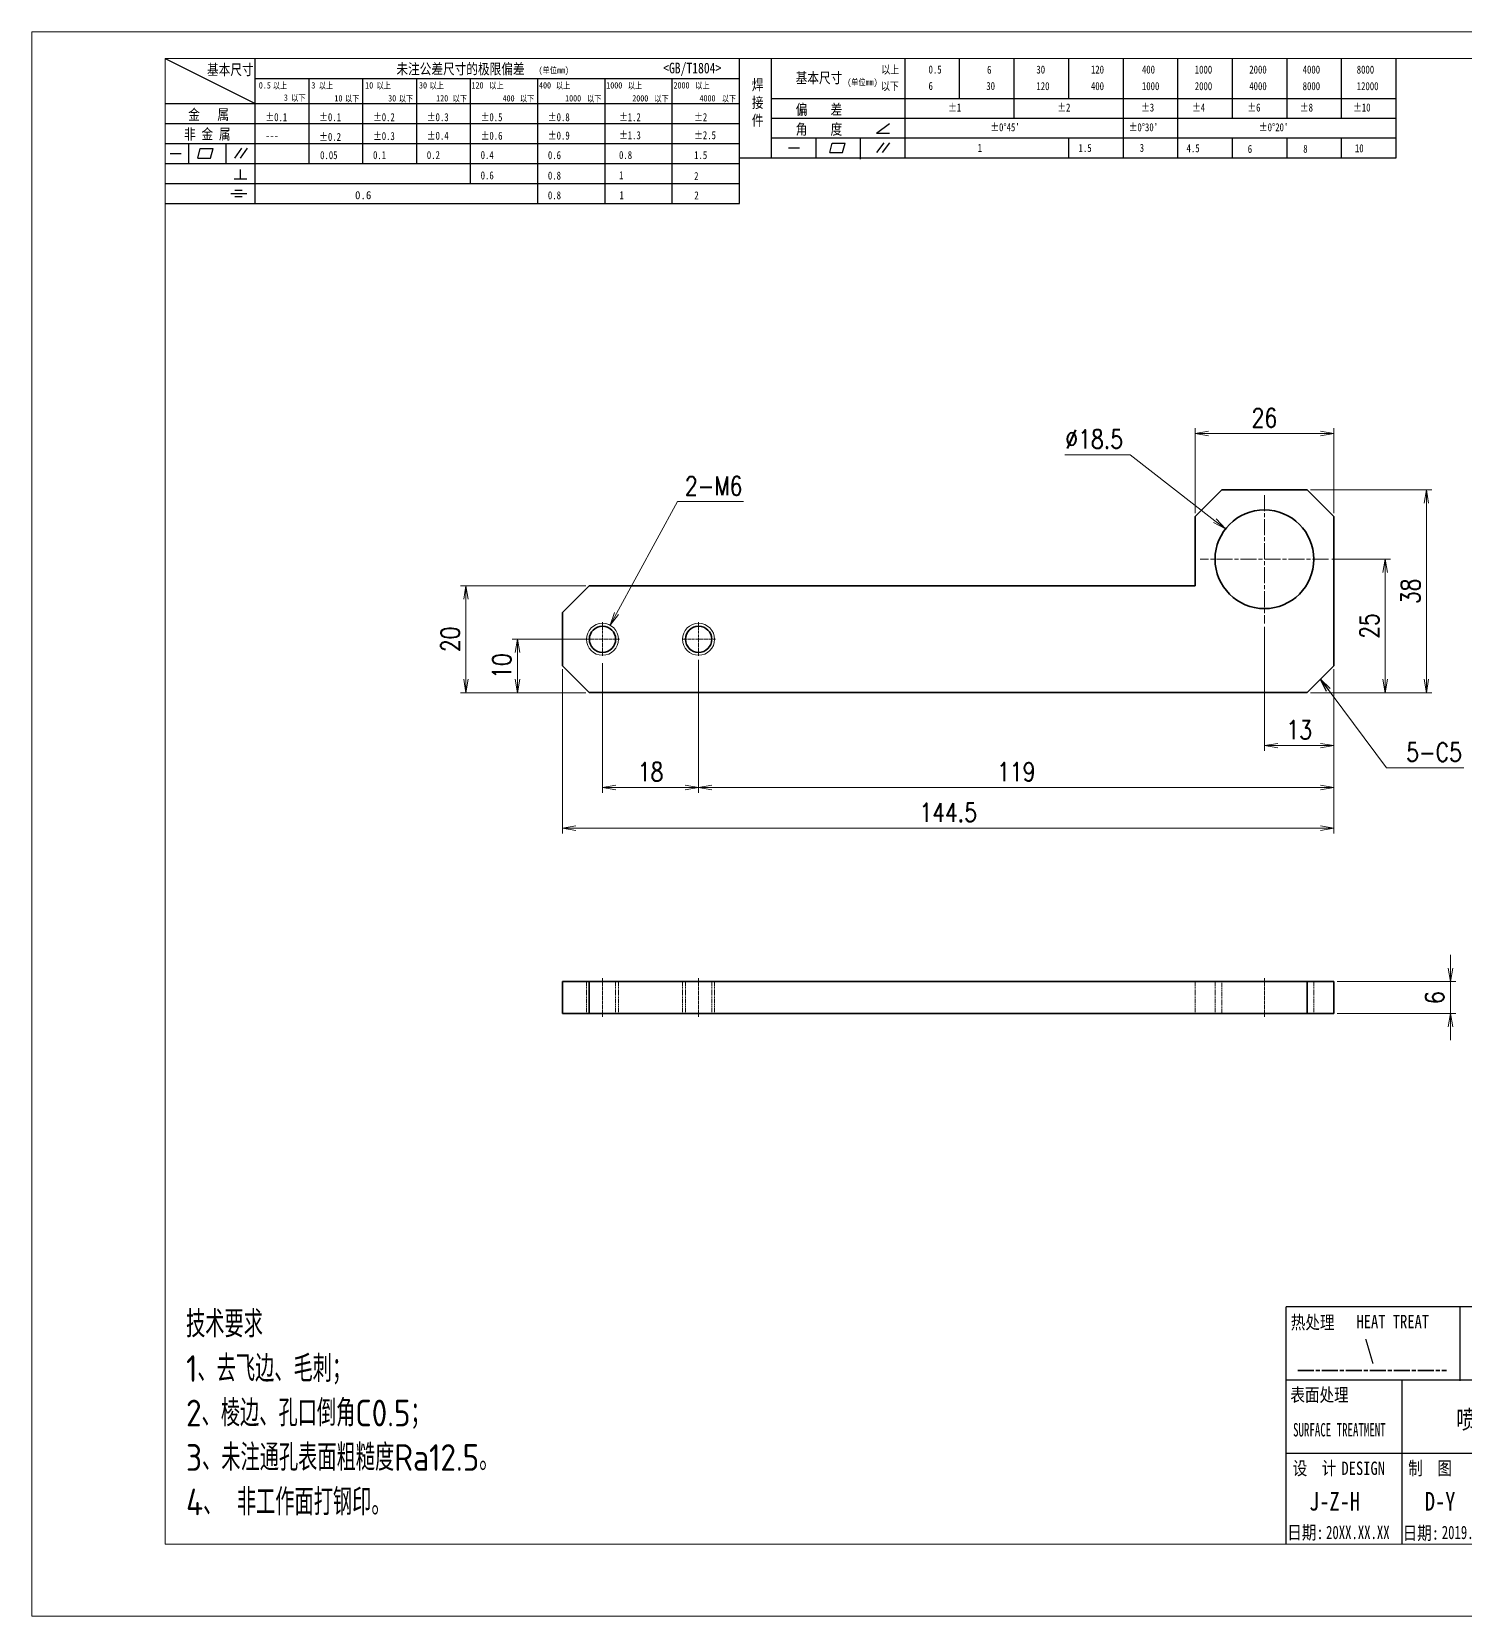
# Model space of a CAD drawing. Header units: millimetres. Extents: x 1333 to 142399, y -42879 to -5704.
# Drawn here: x 72358.2 to 72626.7, y -9398.5 to -9101.5 of the extents above; entities that cross this region are included whole.
import ezdxf
from ezdxf.enums import TextEntityAlignment as Align

# ---------------------------------------------------------------- set-up
doc = ezdxf.new("R2010")
doc.units = ezdxf.units.MM
doc.header["$LTSCALE"] = 0.5
doc.linetypes.add('AM_ISO02W050x2', pattern=[3.75, 3, -0.75])
doc.linetypes.add('AM_ISO08W050x2', pattern=[9, 6, -0.75, 1.5, -0.75])
for name, color, linetype, lineweight in [('中心线', 2, 'AM_ISO08W050x2', 18), ('图框', 7, 'Continuous', 18), ('标注线', 3, 'Continuous', 18), ('热处理', 7, 'Continuous', 20), ('粗实线', 7, 'Continuous', 35), ('粗点划线', 6, 'AM_ISO08W050x2', 35), ('虚线', 1, 'AM_ISO02W050x2', 18)]:
    doc.layers.add(name, color=color, linetype=linetype, lineweight=lineweight)
doc.layers.add('图\\M+19E79\\M+195B6\\M+18E9A', color=7, linetype='Continuous')
doc.layers.add('表面处理', color=7, linetype='Continuous')
doc.layers.add('打印', color=7, linetype='Continuous', lineweight=15, plot=False)
doc.layers.add('打印-禁用', color=7, linetype='Continuous', lineweight=15, plot=False)
doc.styles.add('DIM', font='romans.shx', dxfattribs={"width": 0.8, "bigfont": 'bigfont.shx'})
doc.styles.add('国标', font='simfang.ttf', dxfattribs={"width": 0.8})
doc.styles.add('机械长仿宋', font='gbenor.shx', dxfattribs={"height": 1, "bigfont": 'gbcbig.shx'})
doc.dimstyles.new('XR 1-1', dxfattribs={"dimtxt": 3.5, "dimasz": 2.5, "dimexe": 1, "dimexo": 0.625, "dimgap": 1.2, "dimtad": 1, "dimtoh": 1, "dimdsep": 46, "dimtxsty": 'DIM', "dimblk": 'OPEN', "dimcen": 0, "dimclrd": 8, "dimclre": 8, "dimclrt": 2, "dimazin": 2, "dimtfac": 0.5, "dimtmove": 0, "dimatfit": 3, "dimldrblk": 'OPEN', "dimfxl": 0, "dimtolj": 2, "dimlwd": 18, "dimlwe": 18, "dimarcsym": 0})
doc.dimstyles.new('XR 1-1$0', dxfattribs={"dimtxt": 3.5, "dimasz": 2.5, "dimexe": 1, "dimexo": 0.625, "dimgap": 1.2, "dimtad": 1, "dimzin": 9, "dimdsep": 46, "dimtxsty": 'DIM', "dimblk": 'OPEN', "dimcen": 0, "dimclrd": 8, "dimclre": 8, "dimclrt": 2, "dimazin": 2, "dimtfac": 0.5, "dimtmove": 0, "dimatfit": 3, "dimldrblk": 'OPEN', "dimfxl": 0, "dimtolj": 2, "dimlwd": 18, "dimlwe": 18, "dimarcsym": 0})
doc.dimstyles.new('XR 1-1$3', dxfattribs={"dimtxt": 3.5, "dimasz": 2.5, "dimexe": 1, "dimexo": 0.625, "dimgap": 1.2, "dimtad": 1, "dimtoh": 1, "dimdsep": 46, "dimtxsty": 'DIM', "dimblk": 'OPEN', "dimcen": 0, "dimclrd": 8, "dimclre": 8, "dimclrt": 2, "dimazin": 2, "dimtfac": 0.5, "dimtofl": 0, "dimtmove": 0, "dimatfit": 3, "dimldrblk": 'OPEN', "dimfxl": 0, "dimtolj": 2, "dimlwd": 18, "dimlwe": 18, "dimarcsym": 0})

# ---------------------------------------------------------------- blocks, each defined once
blk = doc.blocks.new('GZDEH零件A3图框V01版')
at = {"layer": '图\\M+19E79\\M+195B6\\M+18E9A', "color": 9}
for p, q in [((2882.49, -1554.46), (2899.37, -1562.92)), ((2899.37, -1581.67), (2899.37, -1554.46)), ((2990.09, -1581.67), (2990.09, -1554.46)), ((2996.09, -1573.08), (2996.09, -1554.46)), ((3021.09, -1561.98), (3021.09, -1554.46)), ((3031.31, -1561.98), (3031.31, -1554.46)), ((3041.53, -1561.98), (3041.53, -1554.46)), ((3051.75, -1561.98), (3051.75, -1554.46)), ((3061.98, -1561.98), (3061.98, -1554.46)), ((3072.2, -1561.98), (3072.2, -1554.46)), ((3082.42, -1561.98), (3082.42, -1554.46)), ((3092.64, -1561.98), (3092.64, -1554.46)), ((3102.86, -1561.98), (3102.86, -1554.46)), ((3113.09, -1573.08), (3113.09, -1554.46)), ((2899.37, -1558.24), (2990.09, -1558.24)), ((2909.45, -1574.17), (2909.45, -1558.24)), ((2919.53, -1574.17), (2919.53, -1558.24)), ((2929.61, -1574.17), (2929.61, -1558.24)), ((2939.69, -1577.92), (2939.69, -1558.24)), ((2952.29, -1581.67), (2952.29, -1558.24)), ((2964.89, -1581.67), (2964.89, -1558.24)), ((2977.49, -1581.67), (2977.49, -1558.24)), ((2996.09, -1561.98), (3113.09, -1561.98)), ((3021.09, -1573.08), (3021.09, -1561.98)), ((3041.53, -1565.68), (3041.53, -1561.98)), ((3061.98, -1573.08), (3061.98, -1561.98)), ((3072.2, -1573.08), (3072.2, -1561.98)), ((3082.42, -1565.68), (3082.42, -1561.98)), ((3092.64, -1565.68), (3092.64, -1561.98)), ((3102.86, -1565.68), (3102.86, -1561.98)), ((2882.49, -1562.92), (2990.09, -1562.92)), ((2882.49, -1566.67), (2990.09, -1566.67)), ((2996.09, -1565.68), (3113.09, -1565.68)), ((3015.75, -1568.51), (3018.15, -1566.66)), ((2882.49, -1570.42), (2990.09, -1570.42)), ((2886.92, -1574.12), (2886.92, -1570.42)), ((2893.91, -1574.12), (2893.91, -1570.42)), ((2996.09, -1569.38), (3113.09, -1569.38)), ((3004.42, -1573.08), (3004.42, -1569.38)), ((3006.97, -1572.12), (3007.45, -1570.33)), ((3007.45, -1570.33), (3009.86, -1570.33)), ((3009.39, -1572.12), (3009.86, -1570.33)), ((3012.75, -1573.08), (3012.75, -1569.38)), ((3015.75, -1568.51), (3018.15, -1568.51)), ((3015.81, -1572.12), (3017.15, -1570.26)), ((3016.89, -1572.12), (3018.23, -1570.26)), ((3051.75, -1573.08), (3051.75, -1569.38)), ((3082.42, -1573.08), (3082.42, -1569.48)), ((3092.64, -1573.08), (3092.64, -1569.38)), ((3102.86, -1573.08), (3102.86, -1569.38)), ((2883.43, -1572.27), (2885.49, -1572.27)), ((2888.59, -1573.16), (2889.07, -1571.37)), ((2888.59, -1573.16), (2891, -1573.16)), ((2889.07, -1571.37), (2891.48, -1571.37)), ((2891, -1573.16), (2891.48, -1571.37)), ((2895.52, -1573.16), (2896.85, -1571.3)), ((2896.6, -1573.16), (2897.94, -1571.3)), ((2990.09, -1573.08), (3113.09, -1573.08)), ((2999.26, -1571.23), (3001.32, -1571.23)), ((3006.97, -1572.12), (3009.39, -1572.12)), ((3012.75, -1573.33), (3012.75, -1573.08)), ((2882.49, -1574.17), (2990.09, -1574.17)), ((2895.42, -1577.05), (2897.81, -1577.05)), ((2896.58, -1577.05), (2896.58, -1575.28)), ((2882.49, -1577.92), (2990.09, -1577.92)), ((2894.79, -1579.77), (2897.77, -1579.77)), ((2895.57, -1579.17), (2896.92, -1579.17)), ((2882.49, -1581.67), (2990.09, -1581.67)), ((2895.57, -1580.37), (2896.93, -1580.37)), ((3272.49, -1788.46), (3092.49, -1788.46)), ((3124.99, -1788.46), (3124.99, -1802.35)), ((3181.99, -1802.21), (3092.49, -1802.21)), ((3114.17, -1802.21), (3114.17, -1815.96)), ((3181.99, -1815.96), (3092.49, -1815.96)), ((3114.17, -1815.96), (3114.17, -1832.96)), ((3114.17, -1815.96), (3114.17, -1832.96))]:
    blk.add_line(p, q, dxfattribs=at)
at = {"layer": '图\\M+19E79\\M+195B6\\M+18E9A', "color": 7}
blk.add_line((3272.49, -1788.46), (3092.49, -1788.46), dxfattribs=at)
at = {"layer": '图\\M+19E79\\M+195B6\\M+18E9A', "color": 9, "linetype": 'Continuous'}
blk.add_line((3092.49, -1832.96), (3092.49, -1788.46), dxfattribs=at)
at = {"layer": '图框', "linetype": 'Continuous'}
for p, q in [((2882.49, -1554.46), (2882.49, -1832.96)), ((3272.49, -1554.46), (2882.49, -1554.46)), ((2882.49, -1832.96), (3272.49, -1832.96))]:
    blk.add_line(p, q, dxfattribs=at)
at = {"layer": '打印-禁用', "linetype": 'Continuous'}
for p, q in [((2857.49, -1549.46), (2857.49, -1846.46)), ((3277.49, -1549.46), (2857.49, -1549.46)), ((2857.49, -1846.46), (3277.49, -1846.46))]:
    blk.add_line(p, q, dxfattribs=at)
at = {"layer": '图\\M+19E79\\M+195B6\\M+18E9A', "color": 9, "style": '国标'}
for s, height, width, p in [('基本尺寸', 2, 0.8, (2890.33, -1557.58)), ('未注公差尺寸的极限偏差', 2, 0.8, (2925.81, -1557.44)), ('<GB/T1804>', 2, 0.8, (2975.78, -1557.27)), ('以上', 1.5, 0.8, (3016.64, -1557.33)), ('0.5', 1.5, 0.8, (3025.49, -1557.3)), ('6', 1.5, 0.8, (3036.45, -1557.34)), ('30', 1.5, 0.8, (3045.69, -1557.31)), ('120', 1.5, 0.8, (3055.91, -1557.31)), ('400', 1.5, 0.8, (3065.46, -1557.31)), ('1000', 1.5, 0.8, (3075.36, -1557.31)), ('2000', 1.5, 0.8, (3085.57, -1557.31)), ('4000', 1.5, 0.8, (3095.57, -1557.31)), ('8000', 1.5, 0.8, (3105.7, -1557.31)), ('30', 1.2, 0.8, (2930.04, -1560.11)), ('基本尺寸', 2, 0.8, (3000.6, -1559.1)), ('以下', 1.5, 0.8, (3016.58, -1560.43)), ('6', 1.5, 0.8, (3025.49, -1560.38)), ('30', 1.5, 0.8, (3036.31, -1560.39)), ('120', 1.5, 0.8, (3045.69, -1560.41)), ('400', 1.5, 0.8, (3055.91, -1560.41)), ('1000', 1.5, 0.8, (3065.46, -1560.41)), ('2000', 1.5, 0.8, (3075.36, -1560.41)), ('4000', 1.5, 0.8, (3085.57, -1560.41)), ('8000', 1.5, 0.8, (3095.57, -1560.41)), ('12000', 1.5, 0.8, (3105.7, -1560.41)), ('金   属', 2, 0.8, (2886.82, -1565.98)), ('±0.1', 1.5, 0.8, (2901.27, -1566.23)), ('±0.1', 1.5, 0.8, (2911.35, -1566.23)), ('±0.2', 1.5, 0.8, (2921.43, -1566.23)), ('±0.3', 1.5, 0.8, (2931.51, -1566.23)), ('±0.5', 1.5, 0.8, (2941.59, -1566.23)), ('±0.8', 1.5, 0.8, (2954.19, -1566.23)), ('±1.2', 1.5, 0.8, (2967.51, -1566.23)), ('±2', 1.5, 0.8, (2981.58, -1566.23)), ('偏    差', 2, 0.8, (3000.6, -1565.04)), ('±1', 1.5, 0.8, (3029.16, -1564.42)), ('±2', 1.5, 0.8, (3049.61, -1564.42)), ('±3', 1.5, 0.8, (3065.3, -1564.42)), ('±4', 1.5, 0.8, (3074.85, -1564.42)), ('±6', 1.5, 0.8, (3085.22, -1564.42)), ('±8', 1.5, 0.8, (3095.06, -1564.42)), ('±10', 1.5, 0.8, (3105.02, -1564.42)), ('非 金 属', 2, 0.8, (2886.02, -1569.65)), ('±0.3', 1.5, 0.8, (2921.43, -1569.77)), ('±0.4', 1.5, 0.8, (2931.51, -1569.71)), ('±0.6', 1.5, 0.8, (2941.59, -1569.71)), ('±0.9', 1.5, 0.8, (2954.19, -1569.68)), ('±1.3', 1.5, 0.8, (2967.51, -1569.62)), ('±2.5', 1.5, 0.8, (2981.58, -1569.61)), ('角    度', 2, 0.8, (3000.6, -1568.74)), ("±0%%D45'", 1.5, 0.8, (3037.06, -1568.12)), ("±0%%D30'", 1.5, 0.8, (3062.98, -1568.12)), ("±0%%D20'", 1.5, 0.8, (3087.38, -1568.12)), ('---', 1.5, 0.8, (2901.27, -1569.65)), ('±0.2', 1.5, 0.8, (2911.35, -1569.92)), ('1', 1.5, 0.8, (3034.69, -1571.98)), ('1.5', 1.5, 0.8, (3053.59, -1572.01)), ('3', 1.5, 0.8, (3065.05, -1571.98)), ('4.5', 1.5, 0.8, (3073.82, -1572.05)), ('6', 1.5, 0.8, (3085.28, -1572.19)), ('8', 1.5, 0.8, (3095.68, -1572.15)), ('10', 1.5, 0.8, (3105.36, -1572.06)), ('0.1', 1.5, 0.8, (2921.43, -1573.34)), ('0.2', 1.5, 0.8, (2931.51, -1573.33)), ('0.4', 1.5, 0.8, (2941.59, -1573.33)), ('0.6', 1.5, 0.8, (2954.19, -1573.35)), ('0.8', 1.5, 0.8, (2967.51, -1573.33)), ('1.5', 1.5, 0.8, (2981.58, -1573.34)), ('0.6', 1.5, 0.8, (2941.59, -1577.14)), ('0.8', 1.5, 0.8, (2954.19, -1577.17)), ('1', 1.5, 0.8, (2967.51, -1577.12)), ('2', 1.5, 0.8, (2981.58, -1577.26)), ('0.8', 1.5, 0.8, (2954.19, -1580.87)), ('1', 1.5, 0.8, (2967.59, -1580.86)), ('2', 1.5, 0.8, (2981.62, -1580.89)), ('热处理', 2.5, 0.8, (3093.35, -1792.61)), ('表面处理', 2.5, 0.8, (3093.27, -1806.21)), ('SURFACE TREATMENT', 2.5, 0.6, (3093.77, -1812.75)), (' DESIGN', 2.5, 0.8, (3101.47, -1819.96))]:
    blk.add_text(s, height=height, dxfattribs=dict(at, width=width)).set_placement(p)
at = {"layer": '图\\M+19E79\\M+195B6\\M+18E9A', "color": 9, "lineweight": 15, "style": '国标', "width": 0.8}
for s, p in [('(单位mm)', (2952.44, -1557.27)), ('0.5', (2900.03, -1560.11)), ('以上', (2902.64, -1560.16)), ('3', (2909.88, -1560.11)), ('以上', (2911.25, -1560.16)), ('10', (2919.96, -1560.11)), ('以上', (2922.09, -1560.16)), ('以上', (2932.02, -1560.16)), ('120', (2939.88, -1560.11)), ('以上', (2943.21, -1560.16)), ('400', (2952.52, -1560.11)), ('以上', (2955.68, -1560.16)), ('1000', (2965.12, -1560.11)), ('以上', (2969.16, -1560.16)), ('2000', (2977.72, -1560.11)), ('以上', (2981.8, -1560.16)), ('(单位mm)', (3010.27, -1559.51)), ('3', (2904.73, -1562.41)), ('以下', (2906.1, -1562.46)), ('10', (2914.19, -1562.54)), ('以下', (2916.18, -1562.59)), ('30', (2924.27, -1562.54)), ('以下', (2926.26, -1562.59)), ('120', (2933.26, -1562.54)), ('以下', (2936.34, -1562.59)), ('400', (2945.7, -1562.54)), ('以下', (2948.94, -1562.59)), ('1000', (2957.41, -1562.54)), ('以下', (2961.54, -1562.59)), ('2000', (2969.99, -1562.54)), ('以下', (2974.14, -1562.59)), ('4000', (2982.59, -1562.54)), ('以下', (2986.74, -1562.59))]:
    blk.add_text(s, height=1.2, dxfattribs=at).set_placement(p)
at = {"layer": '图\\M+19E79\\M+195B6\\M+18E9A', "color": 9, "lineweight": 13, "style": '国标'}
blk.add_text('0.6', height=1.5, dxfattribs=at).set_placement((2918.05, -1580.85))
at = {"layer": '图\\M+19E79\\M+195B6\\M+18E9A', "color": 9, "style": '国标', "width": 0.8}
for s, p in [('HEAT TREAT', (3112.45, -1792.46)), ('设  计', (3097.79, -1819.96)), ('制  图', (3119.43, -1819.96)), ('日期:', (3096.09, -1832)), ('日期:', (3117.71, -1832.1))]:
    blk.add_text(s, height=2.5, dxfattribs=at).set_placement(p, align=Align.CENTER)
at = {"layer": '图\\M+19E79\\M+195B6\\M+18E9A', "color": 9, "style": '国标'}
for s, insert, char_height, width, attachment_point in [('焊\\P接\\P件', (2992.39, -1558.41), 2, 3.1877, 1), ('0.05', (2911.51, -1573.37), 1.5, 5.1982, 7)]:
    blk.add_mtext(s, dxfattribs=dict(at, insert=insert, char_height=char_height, width=width, attachment_point=attachment_point))
blk = doc.blocks.new('DEH A3')
at = {"layer": '图框'}
blk.add_blockref('GZDEH零件A3图框V01版', (-2857.49, 1846.46), dxfattribs=at)
blk = doc.blocks.new('_Open')
at = {"color": 0, "linetype": 'ByBlock', "lineweight": -2}
for p, q in [((-1, 0.17), (0, 0)), ((-1, -0.17), (0, 0)), ((0, 0), (-1, 0))]:
    blk.add_line(p, q, dxfattribs=at)
blk = doc.blocks.new('*D47')
at = {"layer": 'Defpoints', "color": 0, "transparency": 16777216}
for p in [(72439.52, -9205.42), (72462.59, -9205.42), (72462.59, -9225.42)]:
    blk.add_point(p, dxfattribs=at)
at = {"layer": '标注线', "color": 8, "lineweight": 18, "transparency": 16777216}
for p, q in [((72461.97, -9205.42), (72438.52, -9205.42)), ((72439.52, -9222.92), (72439.52, -9207.92)), ((72461.97, -9225.42), (72438.52, -9225.42))]:
    blk.add_line(p, q, dxfattribs=at)
at = {"layer": '标注线', "color": 8, "lineweight": 18, "transparency": 16777216, "xscale": 2.5, "yscale": 2.5, "zscale": 2.5}
for p, rotation in [((72439.52, -9205.42), 90), ((72439.52, -9225.42), 270)]:
    blk.add_blockref('_Open', p, dxfattribs=dict(at, rotation=rotation))
at = {"layer": '标注线', "color": 2, "transparency": 16777216, "insert": (72436.57, -9215.42), "char_height": 3.5, "attachment_point": 5, "rotation": 90, "style": 'DIM'}
blk.add_mtext('\\A2;20', dxfattribs=at)
blk = doc.blocks.new('*D48')
at = {"layer": 'Defpoints', "color": 0, "transparency": 16777216}
for p in [(72457.59, -9220.42), (72602.09, -9220.42), (72602.09, -9250.81)]:
    blk.add_point(p, dxfattribs=at)
at = {"layer": '标注线', "color": 8, "lineweight": 18, "transparency": 16777216}
for p, q in [((72457.59, -9221.04), (72457.59, -9251.81)), ((72602.09, -9221.04), (72602.09, -9251.81)), ((72460.09, -9250.81), (72599.59, -9250.81))]:
    blk.add_line(p, q, dxfattribs=at)
at = {"layer": '标注线', "color": 8, "lineweight": 18, "transparency": 16777216, "xscale": 2.5, "yscale": 2.5, "zscale": 2.5, "rotation": 180}
blk.add_blockref('_Open', (72457.59, -9250.81), dxfattribs=at)
at = {"layer": '标注线', "color": 8, "lineweight": 18, "transparency": 16777216, "xscale": 2.5, "yscale": 2.5, "zscale": 2.5}
blk.add_blockref('_Open', (72602.09, -9250.81), dxfattribs=at)
at = {"layer": '标注线', "color": 2, "transparency": 16777216, "insert": (72529.84, -9247.86), "char_height": 3.5, "attachment_point": 5, "style": 'DIM'}
blk.add_mtext('\\A2;144.5', dxfattribs=at)
blk = doc.blocks.new('*D49')
at = {"layer": 'Defpoints', "color": 0, "transparency": 16777216}
for p in [(72597.09, -9187.42), (72619.42, -9187.42), (72597.09, -9225.42)]:
    blk.add_point(p, dxfattribs=at)
at = {"layer": '标注线', "color": 8, "lineweight": 18, "transparency": 16777216}
for p, q in [((72597.72, -9187.42), (72620.42, -9187.42)), ((72619.42, -9222.92), (72619.42, -9189.92)), ((72597.72, -9225.42), (72620.42, -9225.42))]:
    blk.add_line(p, q, dxfattribs=at)
at = {"layer": '标注线', "color": 8, "lineweight": 18, "transparency": 16777216, "xscale": 2.5, "yscale": 2.5, "zscale": 2.5}
for p, rotation in [((72619.42, -9187.42), 90), ((72619.42, -9225.42), 270)]:
    blk.add_blockref('_Open', p, dxfattribs=dict(at, rotation=rotation))
at = {"layer": '标注线', "color": 2, "transparency": 16777216, "insert": (72616.47, -9206.42), "char_height": 3.5, "attachment_point": 5, "rotation": 90, "style": 'DIM'}
blk.add_mtext('\\A2;38', dxfattribs=at)
blk = doc.blocks.new('*D50')
at = {"layer": 'Defpoints', "color": 0, "transparency": 16777216}
for p in [(72576.09, -9176.85), (72576.09, -9192.42), (72602.09, -9192.42)]:
    blk.add_point(p, dxfattribs=at)
at = {"layer": '标注线', "color": 8, "lineweight": 18, "transparency": 16777216}
for p, q in [((72576.09, -9191.79), (72576.09, -9175.85)), ((72599.59, -9176.85), (72578.59, -9176.85)), ((72602.09, -9191.79), (72602.09, -9175.85))]:
    blk.add_line(p, q, dxfattribs=at)
at = {"layer": '标注线', "color": 8, "lineweight": 18, "transparency": 16777216, "xscale": 2.5, "yscale": 2.5, "zscale": 2.5, "rotation": 180}
blk.add_blockref('_Open', (72576.09, -9176.85), dxfattribs=at)
at = {"layer": '标注线', "color": 8, "lineweight": 18, "transparency": 16777216, "xscale": 2.5, "yscale": 2.5, "zscale": 2.5}
blk.add_blockref('_Open', (72602.09, -9176.85), dxfattribs=at)
at = {"layer": '标注线', "color": 2, "transparency": 16777216, "insert": (72589.09, -9173.9), "char_height": 3.5, "attachment_point": 5, "style": 'DIM'}
blk.add_mtext('\\A2;26', dxfattribs=at)
blk = doc.blocks.new('*D51')
at = {"layer": 'Defpoints', "color": 0, "transparency": 16777216}
for p in [(72602.09, -9279.56), (72623.95, -9279.56), (72602.09, -9285.56)]:
    blk.add_point(p, dxfattribs=at)
at = {"layer": '标注线', "color": 8, "lineweight": 18, "transparency": 16777216}
for p, q in [((72623.95, -9277.06), (72623.95, -9274.56)), ((72602.72, -9279.56), (72624.95, -9279.56)), ((72623.95, -9285.56), (72623.95, -9279.56)), ((72602.72, -9285.56), (72624.95, -9285.56)), ((72623.95, -9288.06), (72623.95, -9290.56))]:
    blk.add_line(p, q, dxfattribs=at)
at = {"layer": '标注线', "color": 8, "lineweight": 18, "transparency": 16777216, "xscale": 2.5, "yscale": 2.5, "zscale": 2.5}
for p, rotation in [((72623.95, -9279.56), 270), ((72623.95, -9285.56), 90)]:
    blk.add_blockref('_Open', p, dxfattribs=dict(at, rotation=rotation))
at = {"layer": '标注线', "color": 2, "transparency": 16777216, "insert": (72621, -9282.56), "char_height": 3.5, "attachment_point": 5, "rotation": 90, "style": 'DIM'}
blk.add_mtext('\\A2;6', dxfattribs=at)
blk = doc.blocks.new('*D52')
at = {"layer": 'Defpoints', "color": 0, "transparency": 16777216}
for p in [(72589.09, -9212.44), (72602.09, -9220.42), (72589.09, -9235.35)]:
    blk.add_point(p, dxfattribs=at)
at = {"layer": '标注线', "color": 8, "lineweight": 18, "transparency": 16777216}
for p, q in [((72589.09, -9213.07), (72589.09, -9236.35)), ((72602.09, -9221.04), (72602.09, -9236.35)), ((72599.59, -9235.35), (72591.59, -9235.35))]:
    blk.add_line(p, q, dxfattribs=at)
at = {"layer": '标注线', "color": 8, "lineweight": 18, "transparency": 16777216, "xscale": 2.5, "yscale": 2.5, "zscale": 2.5, "rotation": 180}
blk.add_blockref('_Open', (72589.09, -9235.35), dxfattribs=at)
at = {"layer": '标注线', "color": 8, "lineweight": 18, "transparency": 16777216, "xscale": 2.5, "yscale": 2.5, "zscale": 2.5}
blk.add_blockref('_Open', (72602.09, -9235.35), dxfattribs=at)
at = {"layer": '标注线', "color": 2, "transparency": 16777216, "insert": (72595.59, -9232.4), "char_height": 3.5, "attachment_point": 5, "style": 'DIM'}
blk.add_mtext('\\A2;13', dxfattribs=at)
blk = doc.blocks.new('*D53')
at = {"layer": 'Defpoints', "color": 0, "transparency": 16777216}
for p in [(72483.09, -9218.61), (72602.09, -9220.42), (72483.09, -9243.19)]:
    blk.add_point(p, dxfattribs=at)
at = {"layer": '标注线', "color": 8, "lineweight": 18, "transparency": 16777216}
for p, q in [((72483.09, -9219.24), (72483.09, -9244.19)), ((72602.09, -9221.04), (72602.09, -9244.19)), ((72599.59, -9243.19), (72485.59, -9243.19))]:
    blk.add_line(p, q, dxfattribs=at)
at = {"layer": '标注线', "color": 8, "lineweight": 18, "transparency": 16777216, "xscale": 2.5, "yscale": 2.5, "zscale": 2.5, "rotation": 180}
blk.add_blockref('_Open', (72483.09, -9243.19), dxfattribs=at)
at = {"layer": '标注线', "color": 8, "lineweight": 18, "transparency": 16777216, "xscale": 2.5, "yscale": 2.5, "zscale": 2.5}
blk.add_blockref('_Open', (72602.09, -9243.19), dxfattribs=at)
at = {"layer": '标注线', "color": 2, "transparency": 16777216, "insert": (72542.59, -9240.24), "char_height": 3.5, "attachment_point": 5, "style": 'DIM'}
blk.add_mtext('\\A2;119', dxfattribs=at)
blk = doc.blocks.new('*D54')
at = {"layer": 'Defpoints', "color": 0, "transparency": 16777216}
for p in [(72465.09, -9219.24), (72483.09, -9219.24), (72465.09, -9243.19)]:
    blk.add_point(p, dxfattribs=at)
at = {"layer": '标注线', "color": 8, "lineweight": 18, "transparency": 16777216}
for p, q in [((72465.09, -9219.86), (72465.09, -9244.19)), ((72483.09, -9219.86), (72483.09, -9244.19)), ((72480.59, -9243.19), (72467.59, -9243.19))]:
    blk.add_line(p, q, dxfattribs=at)
at = {"layer": '标注线', "color": 8, "lineweight": 18, "transparency": 16777216, "xscale": 2.5, "yscale": 2.5, "zscale": 2.5, "rotation": 180}
blk.add_blockref('_Open', (72465.09, -9243.19), dxfattribs=at)
at = {"layer": '标注线', "color": 8, "lineweight": 18, "transparency": 16777216, "xscale": 2.5, "yscale": 2.5, "zscale": 2.5}
blk.add_blockref('_Open', (72483.09, -9243.19), dxfattribs=at)
at = {"layer": '标注线', "color": 2, "transparency": 16777216, "insert": (72474.09, -9240.24), "char_height": 3.5, "attachment_point": 5, "style": 'DIM'}
blk.add_mtext('\\A2;18', dxfattribs=at)
blk = doc.blocks.new('*D55')
at = {"layer": 'Defpoints', "color": 0, "transparency": 16777216}
for p in [(72601.12, -9200.42), (72611.71, -9200.42), (72597.09, -9225.42)]:
    blk.add_point(p, dxfattribs=at)
at = {"layer": '标注线', "color": 8, "lineweight": 18, "transparency": 16777216}
for p, q in [((72601.74, -9200.42), (72612.71, -9200.42)), ((72611.71, -9222.92), (72611.71, -9202.92)), ((72597.72, -9225.42), (72612.71, -9225.42))]:
    blk.add_line(p, q, dxfattribs=at)
at = {"layer": '标注线', "color": 8, "lineweight": 18, "transparency": 16777216, "xscale": 2.5, "yscale": 2.5, "zscale": 2.5}
for p, rotation in [((72611.71, -9200.42), 90), ((72611.71, -9225.42), 270)]:
    blk.add_blockref('_Open', p, dxfattribs=dict(at, rotation=rotation))
at = {"layer": '标注线', "color": 2, "transparency": 16777216, "insert": (72608.76, -9212.92), "char_height": 3.5, "attachment_point": 5, "rotation": 90, "style": 'DIM'}
blk.add_mtext('\\A2;25', dxfattribs=at)
blk = doc.blocks.new('*D56')
at = {"layer": 'Defpoints', "color": 0, "transparency": 16777216}
for p in [(72464.03, -9215.42), (72449.18, -9225.42), (72462.59, -9225.42)]:
    blk.add_point(p, dxfattribs=at)
at = {"layer": '标注线', "color": 8, "lineweight": 18, "transparency": 16777216}
for p, q in [((72463.4, -9215.42), (72448.18, -9215.42)), ((72449.18, -9217.92), (72449.18, -9222.92)), ((72461.97, -9225.42), (72448.18, -9225.42))]:
    blk.add_line(p, q, dxfattribs=at)
at = {"layer": '标注线', "color": 8, "lineweight": 18, "transparency": 16777216, "xscale": 2.5, "yscale": 2.5, "zscale": 2.5}
for p, rotation in [((72449.18, -9215.42), 90), ((72449.18, -9225.42), 270)]:
    blk.add_blockref('_Open', p, dxfattribs=dict(at, rotation=rotation))
at = {"layer": '标注线', "color": 2, "transparency": 16777216, "insert": (72446.23, -9220.42), "char_height": 3.5, "attachment_point": 5, "rotation": 90, "style": 'DIM'}
blk.add_mtext('\\A2;10', dxfattribs=at)
blk = doc.blocks.new('*D57')
at = {"layer": 'Defpoints', "color": 0, "transparency": 16777216}
for p in [(72581.79, -9194.74), (72596.39, -9206.1)]:
    blk.add_point(p, dxfattribs=at)
at = {"layer": '标注线', "color": 8, "lineweight": 18, "transparency": 16777216}
for p, q in [((72551.67, -9180.84), (72563.93, -9180.84)), ((72563.93, -9180.84), (72579.82, -9193.2))]:
    blk.add_line(p, q, dxfattribs=at)
at = {"layer": '标注线', "color": 8, "lineweight": 18, "transparency": 16777216, "xscale": 2.5, "yscale": 2.5, "zscale": 2.5, "rotation": 322.1146366178148}
blk.add_blockref('_Open', (72581.79, -9194.74), dxfattribs=at)
at = {"layer": '标注线', "color": 2, "transparency": 16777216, "insert": (72557.2, -9177.89), "char_height": 3.5, "attachment_point": 5, "style": 'DIM'}
blk.add_mtext('\\A2;∅18.5', dxfattribs=at)
blk = doc.blocks.new('*D58')
at = {"layer": 'Defpoints', "color": 0, "transparency": 16777216}
for p in [(72466.53, -9212.78), (72463.66, -9218.05)]:
    blk.add_point(p, dxfattribs=at)
at = {"layer": '标注线', "color": 8, "lineweight": 18, "transparency": 16777216}
for p, q in [((72479.13, -9189.62), (72467.72, -9210.58)), ((72491.53, -9189.62), (72479.13, -9189.62))]:
    blk.add_line(p, q, dxfattribs=at)
at = {"layer": '标注线', "color": 8, "lineweight": 18, "transparency": 16777216, "xscale": 2.5, "yscale": 2.5, "zscale": 2.5, "rotation": 241.4376184689258}
blk.add_blockref('_Open', (72466.53, -9212.78), dxfattribs=at)
at = {"layer": '标注线', "color": 2, "transparency": 16777216, "insert": (72485.93, -9186.67), "char_height": 3.5, "attachment_point": 5, "style": 'DIM'}
blk.add_mtext('\\A2;2-M6', dxfattribs=at)

msp = doc.modelspace()

# ---------------------------------------------------------------- linework, layer by layer
at = {"layer": '中心线'}
for p, q in [((72589.091, -9188.391), (72589.091, -9212.441)), ((72601.116, -9200.415), (72577.066, -9200.415))]:
    msp.add_line(p, q, dxfattribs=at)
at = {"layer": '中心线', "ltscale": 0.159804}
for p, q in [((72465.091, -9212.219), (72465.091, -9218.612)), ((72483.091, -9212.219), (72483.091, -9218.612))]:
    msp.add_line(p, q, dxfattribs=at)
at = {"layer": '中心线', "ltscale": 0.159802}
for p, q in [((72468.287, -9215.415), (72461.895, -9215.415)), ((72486.287, -9215.415), (72479.895, -9215.415))]:
    msp.add_line(p, q, dxfattribs=at)
at = {"layer": '中心线', "ltscale": 0.180016}
for p, q in [((72465.091, -9278.956), (72465.091, -9286.156)), ((72483.091, -9278.956), (72483.091, -9286.156)), ((72589.091, -9278.956), (72589.091, -9286.156))]:
    msp.add_line(p, q, dxfattribs=at)
at = {"layer": '打印'}
msp.add_lwpolyline([(72358.17, -9101.535), (72778.17, -9101.535), (72778.17, -9398.535), (72358.17, -9398.535)], close=True, dxfattribs=at)
at = {"layer": '粗实线', "lineweight": 35, "ltscale": 0.176777}
for p, q in [((72581.091, -9187.415), (72576.091, -9192.415)), ((72597.091, -9187.415), (72602.091, -9192.415)), ((72457.591, -9210.415), (72462.591, -9205.415)), ((72462.591, -9225.415), (72457.591, -9220.415)), ((72602.091, -9220.415), (72597.091, -9225.415))]:
    msp.add_line(p, q, dxfattribs=at)
at = {"layer": '粗实线', "lineweight": 35, "ltscale": 0.4}
msp.add_line((72597.091, -9187.415), (72581.091, -9187.415), dxfattribs=at)
at = {"layer": '粗实线', "lineweight": 35, "ltscale": 0.325}
msp.add_line((72576.091, -9205.415), (72576.091, -9192.415), dxfattribs=at)
at = {"layer": '粗实线', "lineweight": 35}
for p, q in [((72602.091, -9192.415), (72602.091, -9220.415)), ((72576.091, -9205.415), (72462.591, -9205.415)), ((72462.591, -9225.415), (72597.091, -9225.415)), ((72462.591, -9279.556), (72597.091, -9279.556)), ((72462.591, -9285.556), (72597.091, -9285.556))]:
    msp.add_line(p, q, dxfattribs=at)
at = {"layer": '粗实线', "lineweight": 35, "ltscale": 0.25}
msp.add_line((72457.591, -9220.415), (72457.591, -9210.415), dxfattribs=at)
at = {"layer": '粗实线', "lineweight": 35, "ltscale": 0.15}
for p, q in [((72457.591, -9285.556), (72457.591, -9279.556)), ((72462.591, -9285.556), (72462.591, -9279.556)), ((72597.091, -9285.556), (72597.091, -9279.556)), ((72602.091, -9285.556), (72602.091, -9279.556))]:
    msp.add_line(p, q, dxfattribs=at)
at = {"layer": '粗实线', "lineweight": 35, "ltscale": 0.125}
for p, q in [((72462.591, -9279.556), (72457.591, -9279.556)), ((72602.091, -9279.556), (72597.091, -9279.556)), ((72462.591, -9285.556), (72457.591, -9285.556)), ((72602.091, -9285.556), (72597.091, -9285.556))]:
    msp.add_line(p, q, dxfattribs=at)
at = {"layer": '粗实线', "lineweight": 35}
for centre, radius in [((72589.091, -9200.415), 9.25), ((72465.091, -9215.415), 2.458), ((72483.091, -9215.415), 2.458)]:
    msp.add_circle(centre, radius, dxfattribs=at)
at = {"layer": '粗实线', "lineweight": 13}
for centre in [(72465.091, -9215.415), (72483.091, -9215.415)]:
    msp.add_circle(centre, 3, dxfattribs=at)
at = {"layer": '粗点划线', "linetype": 'AM_ISO08W050x2'}
msp.add_line((72595.344, -9352.464), (72623.205, -9352.464), dxfattribs=at)
at = {"layer": '虚线', "ltscale": 0.15}
for p, q in [((72462.091, -9279.556), (72462.091, -9285.556)), ((72462.591, -9279.556), (72462.591, -9285.556)), ((72462.632, -9279.556), (72462.632, -9285.556)), ((72467.549, -9279.556), (72467.549, -9285.556)), ((72468.091, -9279.556), (72468.091, -9285.556)), ((72480.091, -9279.556), (72480.091, -9285.556)), ((72480.632, -9279.556), (72480.632, -9285.556)), ((72485.549, -9279.556), (72485.549, -9285.556)), ((72486.091, -9279.556), (72486.091, -9285.556)), ((72576.091, -9279.556), (72576.091, -9285.556)), ((72579.841, -9279.556), (72579.841, -9285.556)), ((72581.091, -9285.556), (72581.091, -9279.556)), ((72597.091, -9285.556), (72597.091, -9279.556)), ((72598.341, -9279.556), (72598.341, -9285.556))]:
    msp.add_line(p, q, dxfattribs=at)

# ---------------------------------------------------------------- block references
at = {"layer": '图框'}
msp.add_blockref('DEH A3', (72358.17, -9398.535), dxfattribs=at)

# ---------------------------------------------------------------- texts
at = {"layer": '图\\M+19E79\\M+195B6\\M+18E9A', "color": 3, "style": '国标'}
for s, height, width, p in [('J-Z-H', 3.5, 0.8, (72597.468, -9378.719)), ('D-Y', 3.5, 0.8, (72619.148, -9378.719)), ('20XX.XX.XX', 2.5, 0.7, (72600.633, -9384.055)), ('2019.10.31', 2.5, 0.7, (72622.313, -9384.055))]:
    msp.add_text(s, height=height, dxfattribs=dict(at, width=width)).set_placement(p)
at = {"layer": '标注线', "color": 2, "insert": (72615.646, -9238.323), "char_height": 3.5, "attachment_point": 7, "style": 'DIM'}
msp.add_mtext('5-C5', dxfattribs=at)
at = {"layer": '标注线', "color": 2, "insert": (72387.083, -9379.604), "char_height": 5, "width": 114.82461, "attachment_point": 7, "style": '机械长仿宋'}
msp.add_mtext('\\A2;技术要求\\P1、去飞边、毛刺；\\P2、棱边、孔口倒角C0.5；\\P3、未注通孔表面粗糙度Ra12.5。\\P{\\A0;4、\\C3; \\C2;非工作面打钢印。}', dxfattribs=at)
at = {"layer": '热处理', "color": 3, "style": '国标', "width": 0.8}
msp.add_text('\\', height=3.5, dxfattribs=at).set_placement((72608.749, -9350.339), align=Align.CENTER)
at = {"layer": '表面处理', "color": 3, "style": '国标', "width": 0.8}
msp.add_text('喷漆：粉红色', height=3.5, dxfattribs=at).set_placement((72636.47, -9363.392), align=Align.CENTER)

# ---------------------------------------------------------------- dimensions: what is measured, and where the dimension line sits
at = {"layer": '标注线', "color": 7}
for base, p1, p2, picture, middle in [((72576.091, -9176.849), (72602.091, -9192.415), (72576.091, -9192.415), '*D50', (72589.091, -9173.899)), ((72589.091, -9235.355), (72602.091, -9220.415), (72589.091, -9212.441), '*D52', (72595.591, -9232.405)), ((72483.091, -9243.19), (72602.091, -9220.415), (72483.091, -9218.612), '*D53', (72542.591, -9240.24)), ((72602.091, -9250.809), (72457.591, -9220.415), (72602.091, -9220.415), '*D48', (72529.841, -9247.859)), ((72465.091, -9243.19), (72483.091, -9219.237), (72465.091, -9219.237), '*D54', (72474.091, -9240.24))]:
    dim = msp.add_linear_dim(base=base, p1=p1, p2=p2, dimstyle='XR 1-1$0', dxfattribs=at)
    dim.commit()
    dim.dimension.update_dxf_attribs({"geometry": picture, "text_midpoint": middle})
dim = msp.add_diameter_dim_2p(p1=(72596.391, -9206.096), p2=(72581.79, -9194.735), dimstyle='XR 1-1$3', dxfattribs=at)
dim.commit()
dim.dimension.update_dxf_attribs({"geometry": '*D57', "text_midpoint": (72557.2, -9180.841), "dimtype": 163})
dim = msp.add_diameter_dim_2p(p1=(72463.657, -9218.05), p2=(72466.525, -9212.781), dimstyle='XR 1-1$3', override={"dimpost": '2-M<>'}, dxfattribs=at)
dim.commit()
dim.dimension.update_dxf_attribs({"geometry": '*D58', "text_midpoint": (72485.931, -9189.625), "dimtype": 163})
for base, p1, p2, picture, middle in [((72619.422, -9187.415), (72597.091, -9225.415), (72597.091, -9187.415), '*D49', (72616.472, -9206.415)), ((72611.713, -9200.415), (72597.091, -9225.415), (72601.116, -9200.415), '*D55', (72608.763, -9212.915)), ((72439.517, -9205.415), (72462.591, -9225.415), (72462.591, -9205.415), '*D47', (72436.567, -9215.415)), ((72449.177, -9225.415), (72464.025, -9215.415), (72462.591, -9225.415), '*D56', (72446.227, -9220.415)), ((72623.951, -9279.556), (72602.091, -9285.556), (72602.091, -9279.556), '*D51', (72621.001, -9282.556))]:
    dim = msp.add_linear_dim(base=base, p1=p1, p2=p2, angle=90, dimstyle='XR 1-1$0', dxfattribs=at)
    dim.commit()
    dim.dimension.update_dxf_attribs({"geometry": picture, "text_midpoint": middle})

# ---------------------------------------------------------------- leaders
at = {"layer": '标注线', "color": 7, "annotation_type": 0, "has_hookline": 1, "hookline_direction": 0, "text_width": 10.8}
msp.add_leader([(72599.591, -9222.915), (72611.946, -9239.523), (72614.446, -9239.523)], dimstyle='XR 1-1', override={"dimgap": 1.2, "dimtad": 1}, dxfattribs=at)

doc.saveas('drawing.dxf')
